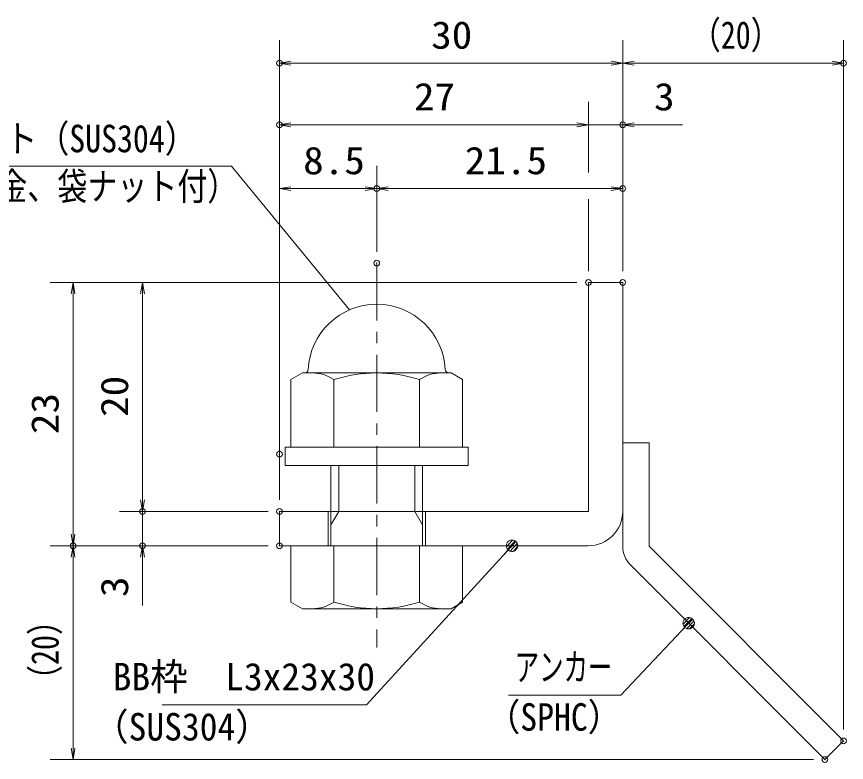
# Model space of a CAD drawing. Units: millimetres, scale not verified, with parts at other scales. Extents: x -1050 to 1050, y -742 to 742.
# Drawn here: x 54 to 416.7, y -473.4 to -147.6 of the extents above; entities that cross this region are included whole.
import ezdxf
from ezdxf.enums import TextEntityAlignment as Align

# ---------------------------------------------------------------- set-up
doc = ezdxf.new("R2010")
doc.units = ezdxf.units.MM
doc.header["$LTSCALE"] = 5
doc.header["$PDMODE"] = 32
doc.header["$PDSIZE"] = 2.5
doc.linetypes.add('CHAIN1', pattern=[8, 5, -1, 1, -1])
for name, color, linetype, lineweight in [('0-1_寸法注釈', 2, 'Continuous', 9), ('0-3_0', 2, 'Continuous', 9), ('0-4_DEFPOINTS', 134, 'Continuous', 9), ('0-8_枠', 7, 'Continuous', 9), ('0-A_アンカー', 7, 'Continuous', 9), ('0-B_締付部品', 7, 'Continuous', 9)]:
    doc.layers.add(name, color=color, linetype=linetype, lineweight=lineweight)
doc.styles.add('ＭＳ ゴシック', font='')
doc.styles.get('ＭＳ ゴシック').set_extended_font_data('MS Gothic')

# ---------------------------------------------------------------- blocks, each defined once
blk = doc.blocks.new('_OPEN')
at = {"layer": '0-3_0'}
blk.add_line((0, 0), (-5, 0), dxfattribs=at)
blk.add_lwpolyline([(-5, 0.833), (0, 0), (-5, -0.833)], dxfattribs=at)
blk = doc.blocks.new('A$C6EB770D1')
at = {"layer": '0-A_アンカー'}
for p, q in [((130.257, 96.52), (45.237, 11.5)), ((138.388, 88.388), (130.257, 96.52)), ((138.388, 88.388), (53.368, 3.368)), ((0, 11.5), (45.237, 11.5)), ((0, 11.5), (0, 0)), ((0, 0), (45.237, 0))]:
    blk.add_line(p, q, dxfattribs=at)
blk.add_arc((45.237, 11.5), 11.5, 270, 315, dxfattribs=at)
blk = doc.blocks.new('A$C137235B9')
at = {"layer": '0-8_枠'}
for p, q in [((108.467, 61.25), (123.467, 61.25)), ((108.467, 18.75), (123.467, 18.75))]:
    blk.add_line(p, q, dxfattribs=at)
at = {"layer": '0-B_締付部品'}
for p, q in [((80.467, 80), (80.467, 0)), ((88.467, 80), (80.467, 80)), ((88.467, 80), (88.467, 0)), ((50.87, 77.528), (47.967, 72.5)), ((50.87, 77.528), (80.467, 77.528)), ((123.467, 2.472), (123.467, 77.528)), ((148.064, 77.528), (123.467, 77.528)), ((148.064, 77.528), (150.967, 72.5)), ((47.967, 72.5), (47.967, 7.5)), ((150.967, 7.5), (150.967, 72.5)), ((50.87, 58.764), (80.467, 58.764)), ((88.467, 60), (123.467, 60)), ((114.33, 60), (108.467, 56.615)), ((108.467, 20), (108.467, 60)), ((148.064, 58.764), (123.467, 58.764)), ((108.467, 56.615), (88.467, 56.615)), ((108.467, 23.385), (88.467, 23.385)), ((114.33, 20), (108.467, 23.385)), ((50.87, 21.236), (80.467, 21.236)), ((88.467, 20), (123.467, 20)), ((148.064, 21.236), (123.467, 21.236)), ((50.87, 2.472), (47.967, 7.5)), ((148.064, 2.472), (150.967, 7.5)), ((50.87, 2.472), (80.467, 2.472)), ((88.467, 0), (80.467, 0)), ((148.064, 2.472), (123.467, 2.472))]:
    blk.add_line(p, q, dxfattribs=at)
at = {"layer": '0-B_締付部品', "color": 6, "linetype": 'CHAIN1'}
blk.add_line((0, 40), (167.946, 40), dxfattribs=at)
at = {"layer": '0-B_締付部品'}
for centre, radius, start, end in [((47.967, 40), 30, 92.7294, 267.2706), ((46.467, 71.464), 1.5, 272.7294, 0), ((64.58, 68.146), 16.613, 180, 214.38425), ((134.354, 68.146), 16.613, 325.61575, 0), ((110.064, 40), 62.097, 162.41205, 197.58795), ((88.87, 40), 62.097, 342.41205, 17.58795), ((64.58, 11.854), 16.613, 145.61575, 180), ((134.354, 11.854), 16.613, 0, 34.38425), ((46.467, 8.536), 1.5, 0, 87.2706)]:
    blk.add_arc(centre, radius, start, end, dxfattribs=at)
blk = doc.blocks.new('_Dot')
at = {"layer": '0-3_0'}
for p, q in [((-2.5, 0), (-5, 0)), ((2.445, 0.5), (-2.445, 0.5)), ((1.997, 1.5), (-1.997, 1.5)), ((2.289, -0.995), (-2.289, -0.995)), ((1.499, -1.995), (-1.499, -1.995))]:
    blk.add_line(p, q, dxfattribs=at)
for points in [[(2.5, 0), (2.48, 0.313), (2.421, 0.622), (2.324, 0.92), (2.191, 1.204), (2.023, 1.469), (1.822, 1.711), (1.594, 1.926), (1.34, 2.111), (1.064, 2.262), (0.773, 2.378), (0.468, 2.456), (0.157, 2.495), (-0.157, 2.495), (-0.468, 2.456), (-0.773, 2.378), (-1.064, 2.262), (-1.34, 2.111), (-1.594, 1.926), (-1.822, 1.711), (-2.023, 1.469), (-2.191, 1.204), (-2.324, 0.92), (-2.421, 0.622), (-2.48, 0.313), (-2.5, 0), (0, 0)], [(-2.5, 0), (-2.48, -0.313), (-2.421, -0.622), (-2.324, -0.92), (-2.191, -1.204), (-2.023, -1.469), (-1.822, -1.711), (-1.594, -1.926), (-1.34, -2.111), (-1.064, -2.262), (-0.773, -2.378), (-0.468, -2.456), (-0.157, -2.495), (0.157, -2.495), (0.468, -2.456), (0.773, -2.378), (1.064, -2.262), (1.34, -2.111), (1.594, -1.926), (1.822, -1.711), (2.023, -1.469), (2.191, -1.204), (2.324, -0.92), (2.421, -0.622), (2.48, -0.313), (2.5, 0), (0, 0)]]:
    blk.add_lwpolyline(points, close=True, dxfattribs=at)

msp = doc.modelspace()

# ---------------------------------------------------------------- linework, layer by layer
at = {"layer": '0-1_寸法注釈'}
for p, q in [((168.93, -358.808), (168.93, -157.974)), ((318.93, -258.808), (318.93, -157.974)), ((318.93, -258.808), (318.93, -157.974)), ((415.45, -459.065), (415.45, -157.974)), ((313.93, -167.974), (173.93, -167.974)), ((323.93, -167.974), (410.45, -167.974)), ((303.93, -215.763), (303.93, -184.9)), ((298.93, -194.9), (173.93, -194.9)), ((298.93, -194.9), (293.93, -194.9)), ((303.93, -194.9), (318.93, -194.9)), ((323.93, -194.9), (345.043, -194.9)), ((168.93, -333.808), (168.93, -212.796)), ((211.43, -250.341), (211.43, -212.796)), ((211.43, -250.341), (211.43, -212.796)), ((318.93, -258.808), (318.93, -212.796)), ((173.93, -222.796), (206.43, -222.796)), ((216.43, -222.796), (313.93, -222.796)), ((303.93, -258.808), (303.93, -227.366)), ((298.93, -263.808), (68.705, -263.808)), ((298.93, -263.808), (99.081, -263.808)), ((78.705, -268.808), (78.705, -373.808)), ((109.081, -268.808), (109.081, -358.808)), ((109.081, -358.808), (109.081, -353.808)), ((163.93, -363.808), (99.081, -363.808)), ((163.93, -363.808), (99.081, -363.808)), ((109.081, -363.808), (109.081, -378.808)), ((163.93, -378.808), (68.705, -378.808)), ((163.93, -378.808), (68.705, -378.808)), ((163.93, -378.808), (99.081, -378.808)), ((78.705, -467.197), (78.705, -383.808)), ((109.081, -383.808), (109.081, -404.922)), ((402.318, -472.197), (68.705, -472.197))]:
    msp.add_line(p, q, dxfattribs=at)
for points in [[(-32.722, -213.01), (147.922, -213.01), (199.578, -275.749)], [(117.643, -448.289), (207.011, -448.289), (269.883, -379.541)], [(269.059, -444.061), (318.113, -444.061), (347.077, -413.37)]]:
    msp.add_lwpolyline(points, dxfattribs=at)
at = {"layer": '0-4_DEFPOINTS'}
for p in [(168.93, -167.974), (415.45, -167.974), (168.93, -194.9), (318.93, -194.9), (211.43, -222.796), (318.93, -222.796), (211.43, -255.341), (303.93, -263.808), (318.93, -263.808), (318.93, -263.808), (168.93, -338.808), (168.93, -338.808), (109.081, -363.808), (168.93, -363.808), (78.705, -378.808), (109.081, -378.808), (168.93, -378.808), (415.45, -464.065), (407.318, -472.197)]:
    msp.add_point(p, dxfattribs=at)
at = {"layer": '0-8_枠'}
for p, q in [((303.93, -263.808), (318.93, -263.808)), ((303.93, -363.808), (303.93, -263.808)), ((318.93, -263.808), (318.93, -363.808)), ((168.93, -363.808), (303.93, -363.808)), ((168.93, -363.808), (168.93, -378.808)), ((168.93, -378.808), (303.93, -378.808))]:
    msp.add_line(p, q, dxfattribs=at)
msp.add_arc((303.93, -363.808), 15, 270, 0, dxfattribs=at)

# ---------------------------------------------------------------- block references
at = {"layer": '0-1_寸法注釈'}
for name, p, rotation in [('_OPEN', (168.93, -167.974), 180), ('_OPEN', (318.93, -167.974), 180), ('_OPEN', (168.93, -194.9), 180), ('_OPEN', (318.93, -194.9), 180), ('_OPEN', (168.93, -222.796), 180), ('_OPEN', (211.43, -222.796), 180), ('_OPEN', (78.705, -263.808), 90), ('_OPEN', (109.081, -263.808), 90), ('_OPEN', (109.081, -363.808), 270), ('_OPEN', (109.081, -363.808), 270), ('_OPEN', (78.705, -378.808), 270), ('_Dot', (270.564, -378.808), 47.10573), ('_OPEN', (78.705, -378.808), 90), ('_OPEN', (109.081, -378.808), 90), ('_Dot', (347.776, -412.654), 45.68596), ('_OPEN', (78.705, -472.197), 270)]:
    msp.add_blockref(name, p, dxfattribs=dict(at, rotation=rotation))
for p in [(318.93, -167.974), (415.45, -167.974), (303.93, -194.9), (303.93, -194.9), (211.43, -222.796), (318.93, -222.796)]:
    msp.add_blockref('_OPEN', p, dxfattribs=at)
at = {"layer": '0-A_アンカー', "rotation": 270}
msp.add_blockref('A$C6EB770D1', (318.93, -333.808), dxfattribs=at)
at = {"layer": '0-B_締付部品', "rotation": 270}
msp.add_blockref('A$C137235B9', (171.43, -255.341), dxfattribs=at)

# ---------------------------------------------------------------- texts
at = {"layer": '0-1_寸法注釈', "color": 7, "style": 'ＭＳ ゴシック'}
for s, height, width, p in [('（20）', 12.02, 0.8, (348.675, -165.287)), ('30', 12.02, 1.1, (235.197, -165.287)), ('27', 12.02, 1.1, (227.697, -192.213)), ('3', 12.02, 1.1, (332.62, -192.213)), ('固定ボルト（SUS304）', 12.03, 0.85, (-6.628, -210.533)), ('8.5', 12.02, 1.1, (179.263, -220.109)), ('21.5', 12.02, 1.1, (249.897, -220.109)), ('M8x15（平座金、袋ナット付）', 12.02, 0.8, (-26.454, -231.366)), ('アンカー', 12.02, 0.65, (271.765, -441.374)), ('（SPHC）', 12.03, 0.9, (259.404, -463.227)), ('（SUS304）', 12.02, 0.95, (87.418, -467.484))]:
    msp.add_text(s, height=height, dxfattribs=dict(at, width=width)).set_placement(p, align=Align.BOTTOM_LEFT)
for s, width, p in [('20', 1.1, (106.394, -322.542)), ('23', 1.1, (76.017, -330.042)), ('3', 1.1, (106.394, -401.232)), ('（20）', 0.8, (76.017, -444.017))]:
    msp.add_text(s, height=12.02, rotation=90, dxfattribs=dict(at, width=width)).set_placement(p, align=Align.BOTTOM_LEFT)
msp.add_text('BB枠\u3000L3x23x30', height=12.03, dxfattribs=at).set_placement((96.036, -445.602), align=Align.BOTTOM_LEFT)

doc.saveas('drawing.dxf')
